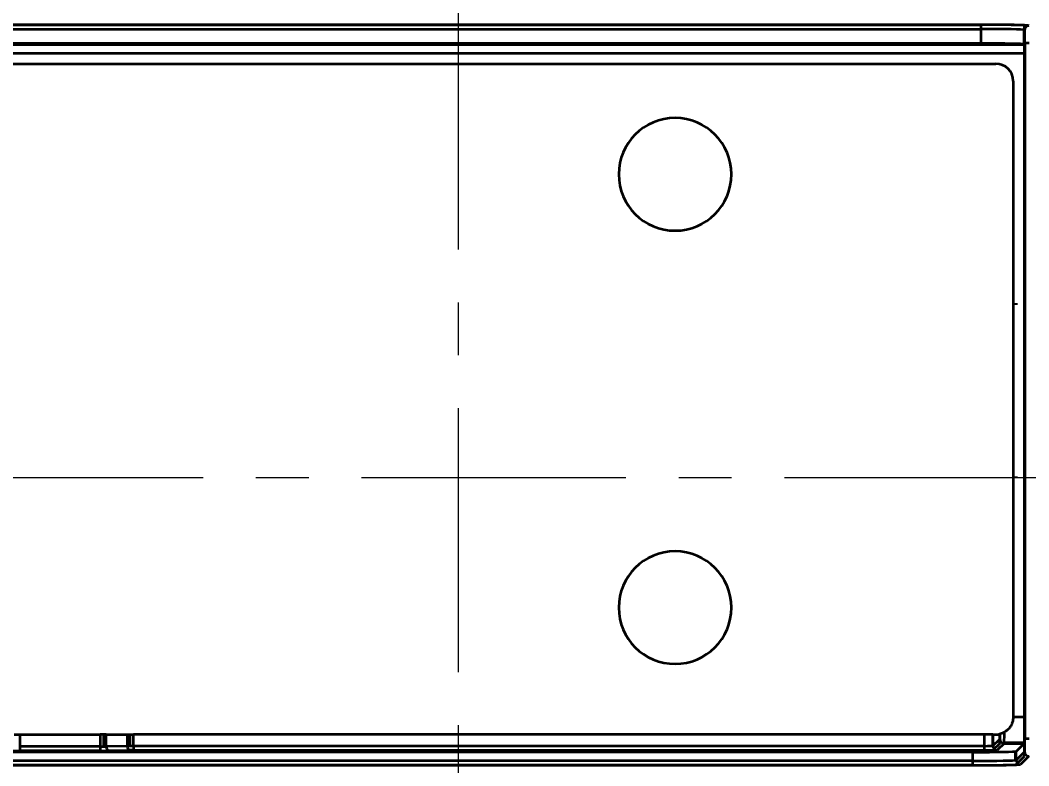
# Model space of a CAD drawing. Header units: millimetres. Extents: x 72 to 604, y 117 to 376.
# Drawn here: x 276.5 to 392.8, y 222.6 to 308.6 of the extents above; entities that cross this region are included whole.
import ezdxf

# ---------------------------------------------------------------- set-up
doc = ezdxf.new("R2010")
doc.units = ezdxf.units.MM
doc.linetypes.add('CENTER', pattern=[50.8, 31.75, -6.35, 6.35, -6.35])
doc.linetypes.add('HIDDEN', pattern=[9.525, 6.35, -3.175])
doc.layers.add('4', color=7, linetype='Continuous', true_color=0xffffff)
doc.layers.add('DEFAULT_2', color=8, linetype='HIDDEN')
doc.layers.add('dim', color=82, linetype='Continuous', lineweight=9)
doc.layers.add('epin', color=13, linetype='Continuous', lineweight=9)
doc.styles.add('Capful-A', font='')
doc.styles.get('Capful-A').set_extended_font_data('Microsoft YaHei')
doc.dimstyles.new('Capful-A-2.5', dxfattribs={"dimscale": 2.5, "dimtxt": 2.5, "dimasz": 2.5, "dimexe": 1.5, "dimexo": 1, "dimgap": 1.5, "dimtad": 0, "dimdsep": 46, "dimtxsty": 'Capful-A', "dimcen": 0, "dimclrt": 2, "dimazin": 2, "dimtfac": 1, "dimtmove": 0, "dimatfit": 3, "dimfxl": 0, "dimtolj": 1, "dimtzin": 0, "dimarcsym": 0})

# ---------------------------------------------------------------- blocks, each defined once
blk = doc.blocks.new('*D35')
at = {"layer": 'Defpoints', "color": 0, "transparency": 16777216}
for p in [(327, 255.86), (582, 255.86)]:
    blk.add_point(p, dxfattribs=at)
at = {"layer": 'dim', "color": 0, "lineweight": -2, "transparency": 16777216}
blk.add_line((583.25, 255.86), (596.92, 255.86), dxfattribs=at)
at = {"layer": 'dim', "color": 2, "transparency": 16777216, "insert": (600.23, 255.86), "char_height": 6.25, "attachment_point": 5, "style": 'Capful-A', "bg_fill": 3, "box_fill_scale": 1.1, "bg_fill_color": 256, "bg_fill_true_color": 13158600, "bg_fill_transparency": 0}
blk.add_mtext('\\A1;0', dxfattribs=at)
at = {"layer": 'Defpoints', "color": 0, "transparency": 16777216}
blk.add_point((596.92, 255.86), dxfattribs=at)
blk = doc.blocks.new('*D36')
at = {"layer": 'Defpoints', "color": 0, "transparency": 16777216}
for p in [(327, 255.86), (327, 135.86)]:
    blk.add_point(p, dxfattribs=at)
at = {"layer": 'dim', "color": 0, "lineweight": -2, "transparency": 16777216}
blk.add_line((327, 134.61), (327, 123.78), dxfattribs=at)
at = {"layer": 'dim', "color": 2, "transparency": 16777216, "insert": (327, 120.47), "char_height": 6.25, "attachment_point": 5, "rotation": 90, "style": 'Capful-A', "bg_fill": 3, "box_fill_scale": 1.1, "bg_fill_color": 256, "bg_fill_true_color": 13158600, "bg_fill_transparency": 0}
blk.add_mtext('\\A1;0', dxfattribs=at)
at = {"layer": 'Defpoints', "color": 0, "transparency": 16777216}
blk.add_point((327, 123.78), dxfattribs=at)
blk = doc.blocks.new('*D37')
at = {"layer": 'Defpoints', "color": 0, "transparency": 16777216}
for p in [(543.8, 285.86), (327, 255.86)]:
    blk.add_point(p, dxfattribs=at)
at = {"layer": 'dim', "color": 0, "lineweight": -2, "transparency": 16777216}
blk.add_line((545.05, 285.86), (547.42, 285.86), dxfattribs=at)
at = {"layer": 'dim', "color": 2, "transparency": 16777216, "insert": (553.05, 285.86), "char_height": 6.25, "attachment_point": 5, "style": 'Capful-A', "bg_fill": 3, "box_fill_scale": 1.1, "bg_fill_color": 256, "bg_fill_true_color": 13158600, "bg_fill_transparency": 0}
blk.add_mtext('\\A1;30', dxfattribs=at)
at = {"layer": 'Defpoints', "color": 0, "transparency": 16777216}
blk.add_point((547.42, 285.86), dxfattribs=at)
blk = doc.blocks.new('*D38')
at = {"layer": 'Defpoints', "color": 0, "transparency": 16777216}
for p in [(539.4, 294.14), (539.4, 290.26), (327, 255.86)]:
    blk.add_point(p, dxfattribs=at)
at = {"layer": 'dim', "color": 0, "lineweight": -2, "transparency": 16777216}
blk.add_line((539.4, 291.51), (539.4, 294.14), dxfattribs=at)
at = {"layer": 'dim', "color": 2, "transparency": 16777216, "insert": (539.4, 305.76), "char_height": 6.25, "attachment_point": 5, "rotation": 90, "style": 'Capful-A', "bg_fill": 3, "box_fill_scale": 1.1, "bg_fill_color": 256, "bg_fill_true_color": 13158600, "bg_fill_transparency": 0}
blk.add_mtext('\\A1;212.4', dxfattribs=at)

msp = doc.modelspace()

# ---------------------------------------------------------------- linework, layer by layer
at = {"layer": '4', "color": 7, "linetype": 'Continuous', "lineweight": 35}
for p, q in [((387.248, 308.122), (233.578, 308.122)), ((233.578, 308.113), (387.257, 308.113)), ((233.578, 307.619), (387.248, 307.619)), ((387.248, 308.122), (387.248, 307.619)), ((387.248, 307.619), (387.248, 305.954)), ((392.272, 308.027), (392.301, 307.998)), ((392.301, 307.496), (392.272, 307.524)), ((392.803, 307.998), (392.774, 308.027)), ((132.525, 304.835), (392.317, 304.835)), ((132.539, 305.822), (392.303, 305.822)), ((392.3, 305.84), (132.542, 305.84)), ((387.248, 305.954), (137.594, 305.954)), ((392.3, 305.84), (392.273, 305.867)), ((392.317, 228.211), (392.317, 304.835)), ((392.829, 305.989), (392.326, 305.989)), ((392.326, 305.989), (392.326, 225.733)), ((392.335, 305.989), (392.335, 225.733)), ((135.347, 303.624), (388.993, 303.624)), ((390.993, 301.624), (390.993, 228.216)), ((392.317, 228.211), (390.993, 228.216)), ((275.745, 226.222), (276.455, 226.222)), ((276.455, 226.222), (285.673, 226.222)), ((276.455, 224.839), (276.455, 226.222)), ((285.673, 226.222), (285.673, 224.839)), ((286.383, 226.222), (285.673, 226.222)), ((286.089, 224.841), (286.089, 226.222)), ((286.383, 226.222), (288.81, 226.222)), ((286.383, 224.846), (286.383, 226.222)), ((288.81, 226.222), (289.52, 226.222)), ((288.81, 226.222), (288.81, 224.889)), ((289.104, 226.222), (289.104, 224.891)), ((387.661, 226.222), (289.52, 226.222)), ((289.52, 224.891), (289.52, 226.222)), ((388.666, 226.222), (387.661, 226.222)), ((387.661, 226.222), (387.661, 224.891)), ((388.648, 226.222), (388.648, 224.913)), ((388.666, 226.222), (388.993, 226.222)), ((388.666, 224.917), (388.666, 226.222)), ((392.829, 225.733), (392.326, 225.733)), ((285.673, 224.839), (276.455, 224.839)), ((276.455, 224.336), (276.455, 224.839)), ((285.673, 224.839), (285.673, 224.336)), ((288.81, 224.889), (286.383, 224.846)), ((387.661, 224.891), (289.52, 224.891)), ((289.52, 224.891), (289.52, 224.389)), ((387.661, 224.891), (387.661, 224.389)), ((388.666, 224.917), (389.447, 225.699)), ((389.448, 225.197), (388.666, 224.415)), ((389.95, 225.197), (389.168, 224.415)), ((389.95, 225.197), (392.266, 225.197)), ((392.275, 225.248), (389.957, 225.248)), ((392.266, 225.197), (391.342, 224.273)), ((386.318, 224.187), (138.524, 224.187)), ((285.673, 224.345), (276.455, 224.345)), ((276.455, 224.336), (285.673, 224.336)), ((288.816, 224.392), (286.389, 224.35)), ((289.165, 224.386), (286.739, 224.344)), ((289.52, 224.389), (387.661, 224.389)), ((289.523, 224.397), (387.661, 224.397)), ((386.318, 224.187), (386.318, 223.173)), ((391.256, 223.252), (391.256, 224.258)), ((391.342, 223.268), (391.342, 224.273)), ((391.342, 223.268), (392.301, 224.226)), ((391.342, 222.766), (392.301, 223.724)), ((392.803, 223.724), (391.845, 222.765)), ((386.318, 223.173), (138.524, 223.173)), ((386.328, 222.679), (138.524, 222.679)), ((138.524, 222.671), (386.318, 222.671)), ((386.318, 223.173), (386.318, 222.671))]:
    msp.add_line(p, q, dxfattribs=at)
for centre, radius, start, end in [((388.993, 301.624), 2, 0, 90), ((352.002, 290.861), 6.5, 0, 180), ((352.002, 290.861), 6.5, 180, 0), ((352.002, 240.861), 6.5, 0, 180), ((352.002, 240.861), 6.5, 180, 0), ((388.993, 228.222), 2, 270, 283.93937)]:
    msp.add_arc(centre, radius, start, end, dxfattribs=at)
for centre, major_axis, ratio, start_param, end_param in [((387.248, 308.025), (5.528, 0), 0.0174551, 0.0174533, 1.5707963), ((387.248, 307.523), (5.025, 0), 0.0192006, 0.0174533, 1.5707963), ((387.248, 308.025), (5.025, 0), 0.0174551, 0.0160499, 1.5688883), ((392.774, 307.524), (0.355, 0.355), 0.9996955, 0.7855505, 2.3560422), ((392.3, 305.989), (0, 2.01), 0.0174551, 4.712389, 6.2613672), ((392.803, 307.496), (-0.355, -0.355), 0.9996955, 3.9271431, 5.4976349), ((392.3, 305.989), (0, 1.508), 0.0174551, 4.712389, 6.265732), ((387.248, 305.866), (5.025, 0), 0.0174551, 0.0120839, 1.5707784), ((392.3, 304.835), (0, 1.005), 0.0174551, 4.7124021, 6.2657485), ((392.265, 228.211), (0, 3.015), 0.0174551, 3.1590278, 4.7123709), ((389.447, 228.211), (0, 2.513), 0.0174551, 3.1590459, 3.8361377), ((389.446, 228.211), (0, 3.015), 0.0174551, 3.1625259, 4.018754), ((389.949, 228.211), (0, 3.015), 0.0145459, 3.1590459, 4.1028927), ((392.3, 225.733), (0, 2.01), 0.0174551, 3.1634108, 4.712389), ((392.3, 225.733), (0, 1.508), 0.0174551, 3.1590459, 4.712389), ((285.673, 224.865), (1.005, 0), 0.0261826, 4.712389, 5.4977871), ((286.739, 224.846), (-0.009, 0.502), 0.7070529, 1.5584553, 3.1169106), ((289.52, 224.883), (1.005, 0), 0.0087275, 1.5707963, 2.3561945), ((289.165, 224.889), (0.009, -0.502), 0.7070529, 4.700048, 6.2585033), ((387.661, 224.918), (1.005, 0), 0.0261826, 4.712389, 6.265732), ((389.168, 224.917), (-0.355, 0.355), 0.9996955, 0.7855505, 2.3560422), ((389.95, 225.699), (0.355, -0.355), 0.9996955, 3.9271431, 5.4976349), ((276.455, 224.363), (1.508, 0), 0.0174551, 3.9269908, 4.712389), ((285.673, 224.362), (1.005, 0), 0.0174551, 4.712389, 5.5052869), ((285.673, 224.363), (1.508, 0), 0.0174551, 4.712389, 5.4977871), ((289.52, 224.38), (1.005, 0), 0.0174551, 1.5684344, 2.3478521), ((289.52, 224.38), (0.503, 0), 0.0174551, 1.5707963, 2.3561945), ((386.318, 224.275), (5.025, 0), 0.0174551, 4.7124069, 6.2657499), ((387.661, 224.415), (1.005, 0), 0.0174551, 4.712389, 6.2665944), ((387.661, 224.415), (1.507, 0), 0.0174551, 4.712389, 6.265732), ((392.803, 224.226), (0.355, -0.355), 0.9996955, 3.9271431, 5.4976349), ((386.318, 223.27), (5.025, 0), 0.0192006, 4.712389, 6.265732), ((386.318, 222.767), (5.528, 0), 0.0174551, 4.712389, 6.265732), ((386.318, 222.767), (5.025, 0), 0.0174551, 4.714297, 6.2671354), ((391.845, 223.268), (-0.355, 0.355), 0.9996955, 0.7855505, 2.3560422)]:
    msp.add_ellipse(centre, major_axis=major_axis, ratio=ratio, start_param=start_param, end_param=end_param, dxfattribs=at)
msp.add_open_spline([(392.272, 305.867), (392.272, 306.42), (392.272, 306.972), (392.272, 307.524)], degree=3, dxfattribs=at)
for points, knots in [([(390.993, 228.216), (390.993, 228.125), (390.986, 228.034), (390.961, 227.856), (390.943, 227.769), (390.913, 227.661), (390.906, 227.639), (390.893, 227.596), (390.871, 227.532), (390.847, 227.471), (390.795, 227.35), (390.755, 227.272), (390.7, 227.179), (390.688, 227.16), (390.665, 227.124), (390.653, 227.106), (390.616, 227.052), (390.59, 227.017), (390.511, 226.916), (390.454, 226.853), (390.363, 226.764), (390.332, 226.735), (390.267, 226.68), (390.234, 226.653), (390.131, 226.575), (390.06, 226.528), (389.985, 226.485)], [0, 0, 0, 0, 0.125, 0.125, 0.25, 0.25, 0.28125, 0.28125, 0.3125, 0.375, 0.375, 0.5, 0.5, 0.53125, 0.53125, 0.5625, 0.5625, 0.625, 0.625, 0.75, 0.75, 0.8125, 0.8125, 0.875, 0.875, 1, 1, 1, 1]), ([(389.985, 226.485), (389.948, 226.464), (389.911, 226.445), (389.859, 226.419), (389.842, 226.411), (389.816, 226.399), (389.808, 226.395), (389.791, 226.388), (389.783, 226.385), (389.743, 226.367), (389.713, 226.356), (389.672, 226.341), (389.659, 226.336), (389.634, 226.327), (389.622, 226.323), (389.588, 226.312), (389.569, 226.306), (389.544, 226.299), (389.536, 226.297), (389.522, 226.293), (389.516, 226.291), (389.499, 226.287), (389.49, 226.285), (389.479, 226.282), (389.475, 226.281), (389.475, 226.281)], [0, 0, 0, 0, 0.125, 0.125, 0.1875, 0.1875, 0.21875, 0.21875, 0.25, 0.25, 0.375, 0.375, 0.4375, 0.4375, 0.5, 0.5, 0.625, 0.625, 0.6875, 0.6875, 0.75, 0.75, 0.875, 0.875, 1, 1, 1, 1])]:
    msp.add_open_spline(points, degree=3, knots=knots, dxfattribs=at)
at = {"layer": 'DEFAULT_2', "color": 8, "linetype": 'HIDDEN'}
for p, q in [((582.002, 275.861), (390.993, 275.861)), ((582.002, 255.861), (390.993, 255.861))]:
    msp.add_line(p, q, dxfattribs=at)
at = {"layer": 'epin', "color": 1, "linetype": 'CENTER', "lineweight": 18, "ltscale": 0.96}
for p, q in [((327.002, 135.861), (327.002, 375.861)), ((72.002, 255.861), (582.002, 255.861))]:
    msp.add_line(p, q, dxfattribs=at)

# ---------------------------------------------------------------- next in the draw order: dimensions: what is measured, and where the dimension line sits
at = {"layer": 'dim'}
dim = msp.add_ordinate_dim(feature_location=(582.002485817, 255.86101979), offset=(14.920075531, 0), dtype=0, origin=(327.002485817, 255.86101979), dimstyle='Capful-A-2.5', override={"dimasz": 2, "dimexe": 0.49975, "dimexo": 0.49975, "dimgap": 0.49975}, dxfattribs=at)
dim.commit()
dim.dimension.update_dxf_attribs({"geometry": '*D35', "text_midpoint": (600.233750423, 255.86101979)})

# ---------------------------------------------------------------- next in the draw order: dimensions: what is measured, and where the dimension line sits
dim = msp.add_ordinate_dim(feature_location=(327.002485817, 135.86101979), offset=(0, -12.080495932), dtype=1, origin=(327.002485817, 255.86101979), dimstyle='Capful-A-2.5', override={"dimasz": 2, "dimexe": 0.49975, "dimexo": 0.49975, "dimgap": 0.49975}, dxfattribs=at)
dim.commit()
dim.dimension.update_dxf_attribs({"geometry": '*D36', "text_midpoint": (327.002485817, 120.469334785)})

# ---------------------------------------------------------------- next in the draw order: dimensions: what is measured, and where the dimension line sits
dim = msp.add_ordinate_dim(feature_location=(543.802, 285.861), offset=(3.614, 0), dtype=0, origin=(327.002, 255.861), dimstyle='Capful-A-2.5', override={"dimasz": 2, "dimexe": 0.49975, "dimexo": 0.49975, "dimgap": 0.49975}, dxfattribs=at)
dim.commit()
dim.dimension.update_dxf_attribs({"geometry": '*D37', "text_midpoint": (553.046, 285.861)})

# ---------------------------------------------------------------- next in the draw order: dimensions: what is measured, and where the dimension line sits
dim = msp.add_ordinate_dim(feature_location=(539.402, 290.261), offset=(0, 3.879), dtype=1, origin=(327.002, 255.861), dimstyle='Capful-A-2.5', override={"dimasz": 2, "dimexe": 0.49975, "dimexo": 0.49975, "dimgap": 0.49975}, dxfattribs=at)
dim.commit()
dim.dimension.update_dxf_attribs({"geometry": '*D38', "text_midpoint": (539.402, 305.757)})

doc.saveas('drawing.dxf')
